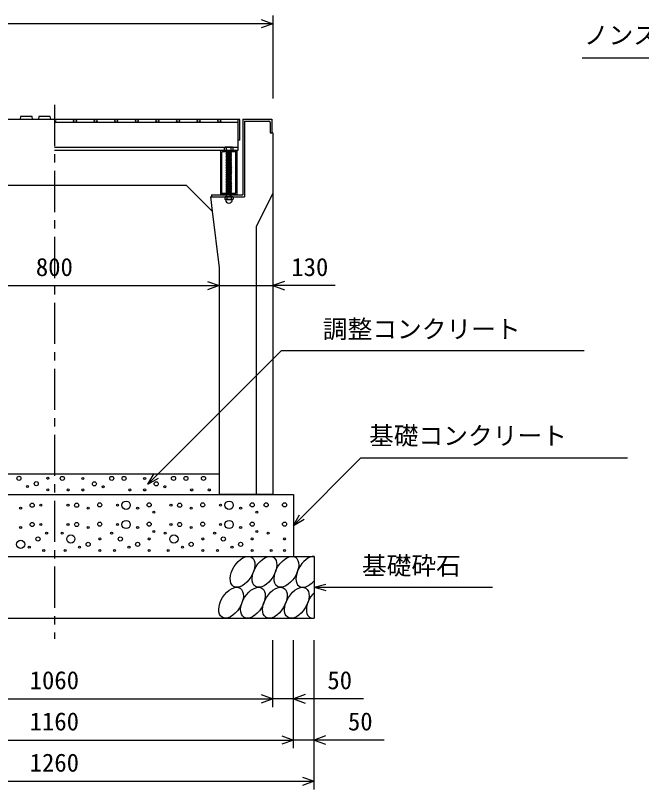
# Model space of a CAD drawing. Units: millimetres, scale not verified. Extents: x -16800 to 16800, y -5940 to 5940.
# Drawn here: x 4706 to 6225, y 1664 to 3541 of the extents above; entities that cross this region are included whole.
import ezdxf
from ezdxf.enums import TextEntityAlignment as Align

# ---------------------------------------------------------------- set-up
doc = ezdxf.new("R2010")
doc.units = ezdxf.units.MM
doc.header["$LTSCALE"] = 20
doc.linetypes.add('CHAIN1', pattern=[8, 5, -1, 1, -1])
doc.linetypes.add('DOTTED', pattern=[1.75, 0.25, -1.5])
for name, color, linetype, lineweight in [('0-0_DIM', 7, 'Continuous', 25), ('0-2_HATCH', 6, 'Continuous', 25), ('0-5_OUTLINE', 3, 'Continuous', 25)]:
    doc.layers.add(name, color=color, linetype=linetype, lineweight=lineweight)
doc.styles.add('ＭＳ ゴシック', font='')
doc.styles.get('ＭＳ ゴシック').set_extended_font_data('MS Gothic')

msp = doc.modelspace()

# ---------------------------------------------------------------- linework, layer by layer
at = {"layer": '0-0_DIM'}
for p, q in [((5330, 3541.4), (5330, 3339.66)), ((5330, 3521.4), (4270, 3521.4)), ((6080.9, 3438.37), (6637.79, 3438.37)), ((4400, 2886.22), (5200, 2886.22)), ((5200, 2886.22), (5330, 2886.22)), ((5481.6, 2886.22), (5330, 2886.22)), ((5026.92, 2404.66), (5351.38, 2729.13)), ((5351.38, 2729.13), (6085.74, 2729.13)), ((5543.65, 2468.32), (5380, 2304.66)), ((5543.65, 2468.32), (6190.53, 2468.32)), ((5026.92, 2404.66), (5041.92, 2430.64)), ((5026.92, 2404.66), (5052.9, 2419.66)), ((5380, 2304.66), (5395, 2330.64)), ((5380, 2304.66), (5405.98, 2319.66)), ((5430, 2154.66), (5458.98, 2162.43)), ((5430, 2154.66), (5863.31, 2154.66)), ((5430, 2154.66), (5458.98, 2146.9)), ((5330, 1864.15), (5330, 2026.49)), ((5380, 1764.15), (5380, 2026.49)), ((5430, 1664.15), (5430, 2026.49)), ((4270, 1884.15), (5330, 1884.15)), ((5550, 1884.15), (5330, 1884.15)), ((4220, 1784.15), (5380, 1784.15)), ((5600, 1784.15), (5380, 1784.15)), ((4170, 1684.15), (5430, 1684.15))]:
    msp.add_line(p, q, dxfattribs=at)
at = {"layer": '0-0_DIM', "linetype": 'CHAIN1'}
msp.add_line((4800, 3324.66), (4800, 2029.66), dxfattribs=at)
at = {"layer": '0-0_DIM'}
for points in [[(5301.85, 3531.66), (5330.04, 3521.4), (5301.85, 3511.14)], [(5171.81, 2896.48), (5200, 2886.22), (5171.81, 2875.96)], [(5358.19, 2896.48), (5330, 2886.22), (5358.19, 2875.96)], [(5301.81, 1894.41), (5330, 1884.15), (5301.81, 1873.89)], [(5408.19, 1894.41), (5380, 1884.15), (5408.19, 1873.89)], [(5351.81, 1794.41), (5380, 1784.15), (5351.81, 1773.89)], [(5458.19, 1794.41), (5430, 1784.15), (5458.19, 1773.89)], [(5401.81, 1694.41), (5430, 1684.15), (5401.81, 1673.89)]]:
    msp.add_lwpolyline(points, dxfattribs=at)
at = {"layer": '0-2_HATCH'}
for p, q in [((5250, 3289.16), (4800, 3289.16)), ((5245.5, 3289.16), (5245.5, 3214.16)), ((5250, 3239.16), (5250, 3289.16)), ((5257, 3289.66), (5257, 3106.16)), ((5245.5, 3282.16), (4800, 3282.16)), ((5261.5, 3285.16), (5261.5, 3101.66)), ((5261.5, 3285.16), (5320, 3285.16)), ((5323.5, 3281.66), (5323.5, 3256.66)), ((5323.5, 3256.66), (5328, 3256.66)), ((5250, 3239.16), (5245.5, 3239.16)), ((5214.32, 3221.16), (4800, 3221.16)), ((5245.5, 3214.16), (4800, 3214.16)), ((5203.5, 3106.16), (5203.5, 3212.16)), ((5243.5, 3214.16), (5205.5, 3214.16)), ((5243.5, 3210.96), (5208.7, 3210.96)), ((5215, 3221.66), (5213, 3220.16)), ((5213, 3214.16), (5213, 3220.16)), ((5234, 3214.16), (5213, 3214.16)), ((5213.33, 3220.44), (5215, 3221.66)), ((5232, 3221.66), (5215, 3221.66)), ((5217, 3214.16), (5230, 3214.16)), ((5217, 3213.16), (5218, 3214.16)), ((5218, 3212.16), (5217, 3213.16)), ((5217, 3211.16), (5218, 3212.16)), ((5218, 3210.16), (5217, 3211.16)), ((5217, 3209.16), (5218, 3210.16)), ((5230, 3210.16), (5217, 3209.16)), ((5218, 3214.16), (5218, 3220.16)), ((5229, 3214.16), (5229, 3220.16)), ((5229, 3213.16), (5230, 3214.16)), ((5230, 3212.16), (5229, 3213.16)), ((5229, 3209.16), (5230, 3210.16)), ((5233.67, 3220.44), (5232, 3221.66)), ((5245.5, 3221.16), (5232.68, 3221.16)), ((5234, 3214.16), (5234, 3220.16)), ((5240.3, 3111.36), (5240.3, 3210.96)), ((5243.5, 3108.16), (5243.5, 3214.16)), ((5206.7, 3109.36), (5206.7, 3208.96)), ((5218, 3208.16), (5217, 3209.16)), ((5217, 3207.16), (5218, 3208.16)), ((5230, 3208.16), (5217, 3207.16)), ((5218, 3206.16), (5217, 3207.16)), ((5217, 3205.16), (5218, 3206.16)), ((5230, 3206.16), (5217, 3205.16)), ((5218, 3204.16), (5217, 3205.16)), ((5217, 3203.16), (5218, 3204.16)), ((5230, 3204.16), (5217, 3203.16)), ((5218, 3202.16), (5217, 3203.16)), ((5230, 3202.16), (5217, 3201.16)), ((5217, 3201.16), (5218, 3202.16)), ((5230, 3200.16), (5217, 3199.16)), ((5218, 3198.16), (5217, 3199.16)), ((5230, 3198.16), (5217, 3197.16)), ((5217, 3197.16), (5218, 3198.16)), ((5218, 3196.16), (5217, 3197.16)), ((5230, 3196.16), (5217, 3195.16)), ((5217, 3195.16), (5218, 3196.16)), ((5218, 3194.16), (5217, 3195.16)), ((5230, 3194.16), (5217, 3193.16)), ((5217, 3193.16), (5218, 3194.16)), ((5218, 3192.16), (5217, 3193.16)), ((5230, 3192.16), (5217, 3191.16)), ((5217, 3191.16), (5218, 3192.16)), ((5230, 3208.16), (5229, 3209.16)), ((5229, 3207.16), (5230, 3208.16)), ((5230, 3206.16), (5229, 3207.16)), ((5229, 3205.16), (5230, 3206.16)), ((5230, 3204.16), (5229, 3205.16)), ((5229, 3201.16), (5230, 3202.16)), ((5230, 3200.16), (5229, 3201.16)), ((5229, 3199.16), (5230, 3200.16)), ((5230, 3198.16), (5229, 3199.16)), ((5229, 3197.16), (5230, 3198.16)), ((5229, 3197.16), (5230, 3196.16)), ((5229, 3195.16), (5230, 3196.16)), ((5229, 3195.16), (5230, 3194.16)), ((5229, 3193.16), (5230, 3194.16)), ((5229, 3193.16), (5230, 3192.16)), ((5229, 3191.16), (5230, 3192.16)), ((5218, 3190.16), (5217, 3191.16)), ((5230, 3190.16), (5217, 3189.16)), ((5217, 3189.16), (5218, 3190.16)), ((5218, 3188.16), (5217, 3189.16)), ((5230, 3188.16), (5217, 3187.16)), ((5217, 3187.16), (5218, 3188.16)), ((5218, 3186.16), (5217, 3187.16)), ((5230, 3186.16), (5217, 3185.16)), ((5217, 3185.16), (5218, 3186.16)), ((5218, 3184.16), (5217, 3185.16)), ((5230, 3184.16), (5217, 3183.16)), ((5217, 3183.16), (5218, 3184.16)), ((5218, 3182.16), (5217, 3183.16)), ((5230, 3182.16), (5217, 3181.16)), ((5217, 3181.16), (5218, 3182.16)), ((5218, 3180.16), (5217, 3181.16)), ((5230, 3180.16), (5217, 3179.16)), ((5217, 3179.16), (5218, 3180.16)), ((5218, 3178.16), (5217, 3179.16)), ((5230, 3178.16), (5217, 3177.16)), ((5217, 3177.16), (5218, 3178.16)), ((5218, 3176.16), (5217, 3177.16)), ((5230, 3176.16), (5217, 3175.16)), ((5217, 3175.16), (5218, 3176.16)), ((5218, 3174.16), (5217, 3175.16)), ((5230, 3174.16), (5217, 3173.16)), ((5217, 3173.16), (5218, 3174.16)), ((5218, 3172.16), (5217, 3173.16)), ((5229, 3191.16), (5230, 3190.16)), ((5229, 3189.16), (5230, 3190.16)), ((5229, 3189.16), (5230, 3188.16)), ((5229, 3187.16), (5230, 3188.16)), ((5229, 3187.16), (5230, 3186.16)), ((5229, 3185.16), (5230, 3186.16)), ((5229, 3185.16), (5230, 3184.16)), ((5229, 3183.16), (5230, 3184.16)), ((5229, 3183.16), (5230, 3182.16)), ((5229, 3181.16), (5230, 3182.16)), ((5229, 3181.16), (5230, 3180.16)), ((5229, 3179.16), (5230, 3180.16)), ((5229, 3179.16), (5230, 3178.16)), ((5229, 3177.16), (5230, 3178.16)), ((5229, 3177.16), (5230, 3176.16)), ((5229, 3175.16), (5230, 3176.16)), ((5229, 3175.16), (5230, 3174.16)), ((5229, 3173.16), (5230, 3174.16)), ((5229, 3173.16), (5230, 3172.16)), ((5230, 3172.16), (5217, 3171.16)), ((5217, 3171.16), (5218, 3172.16)), ((5218, 3170.16), (5217, 3171.16)), ((5230, 3170.16), (5217, 3169.16)), ((5217, 3169.16), (5218, 3170.16)), ((5218, 3168.16), (5217, 3169.16)), ((5230.01, 3168.16), (5217.01, 3167.16)), ((5217.01, 3167.16), (5218.01, 3168.16)), ((5218.01, 3166.16), (5217.01, 3167.16)), ((5230.01, 3166.16), (5217.01, 3165.16)), ((5217.01, 3165.16), (5218.01, 3166.16)), ((5218.01, 3164.16), (5217.01, 3165.16)), ((5230.01, 3164.15), (5217.01, 3163.15)), ((5217.01, 3163.15), (5218.01, 3164.15)), ((5218.01, 3162.15), (5217.01, 3163.15)), ((5230.01, 3162.15), (5217.01, 3161.15)), ((5217.01, 3161.15), (5218.01, 3162.15)), ((5218.01, 3160.15), (5217.01, 3161.15)), ((5230.02, 3160.15), (5217.01, 3159.15)), ((5217.01, 3159.15), (5218.01, 3160.15)), ((5218.01, 3158.15), (5217.01, 3159.15)), ((5217.01, 3155.16), (5218.01, 3156.16)), ((5230.01, 3156.15), (5217.01, 3155.15)), ((5218.01, 3154.16), (5217.01, 3155.15)), ((5230.01, 3154.16), (5217.01, 3153.16)), ((5217.01, 3153.16), (5218.01, 3154.16)), ((5230.02, 3158.15), (5217.02, 3157.15)), ((5217.02, 3157.15), (5218.02, 3158.15)), ((5218.02, 3156.15), (5217.02, 3157.15)), ((5229, 3171.16), (5230, 3172.16)), ((5229, 3171.16), (5230, 3170.16)), ((5229, 3169.16), (5230, 3170.16)), ((5229, 3169.16), (5230.01, 3168.16)), ((5229.01, 3167.16), (5230.01, 3168.16)), ((5229.01, 3167.16), (5230.01, 3166.16)), ((5229.01, 3165.16), (5230.01, 3166.16)), ((5229.01, 3165.16), (5230.01, 3164.15)), ((5229.01, 3163.15), (5230.01, 3164.15)), ((5229.01, 3163.15), (5230.01, 3162.15)), ((5229.01, 3161.15), (5230.01, 3162.15)), ((5229.01, 3161.15), (5230.02, 3160.15)), ((5229.01, 3155.15), (5230.01, 3156.15)), ((5229.01, 3155.15), (5230.01, 3154.15)), ((5229.01, 3153.15), (5230.01, 3154.16)), ((5229.02, 3159.15), (5230.02, 3160.15)), ((5229.02, 3159.15), (5230.02, 3158.15)), ((5229.02, 3157.15), (5230.02, 3158.15)), ((5229.02, 3157.15), (5230.02, 3156.15)), ((5218.01, 3152.16), (5217.01, 3153.16)), ((5230.01, 3152.15), (5217.01, 3151.15)), ((5217.01, 3151.15), (5218.01, 3152.15)), ((5218.01, 3150.15), (5217.01, 3151.15)), ((5230.02, 3150.15), (5217.02, 3149.15)), ((5217.02, 3149.15), (5218.02, 3150.15)), ((5218.02, 3148.15), (5217.02, 3149.15)), ((5230.02, 3148.15), (5217.02, 3147.15)), ((5217.02, 3147.15), (5218.02, 3148.15)), ((5218.02, 3146.15), (5217.02, 3147.15)), ((5230.02, 3146.15), (5217.02, 3145.15)), ((5217.02, 3145.15), (5218.02, 3146.15)), ((5218.02, 3144.15), (5217.02, 3145.15)), ((5230.02, 3144.15), (5217.02, 3143.15)), ((5217.02, 3143.15), (5218.02, 3144.15)), ((5218.02, 3142.15), (5217.02, 3143.15)), ((5230.03, 3142.14), (5217.03, 3141.14)), ((5217.03, 3141.14), (5218.03, 3142.14)), ((5218.03, 3140.14), (5217.03, 3141.14)), ((5230.03, 3140.14), (5217.03, 3139.14)), ((5217.03, 3139.14), (5218.03, 3140.14)), ((5218.03, 3138.14), (5217.03, 3139.14)), ((5230.03, 3138.14), (5217.03, 3137.14)), ((5217.03, 3137.14), (5218.03, 3138.14)), ((5218.03, 3136.14), (5217.03, 3137.14)), ((5230.03, 3136.14), (5217.03, 3135.14)), ((5217.03, 3135.14), (5218.03, 3136.14)), ((5218.03, 3134.14), (5217.03, 3135.14)), ((5229.01, 3153.15), (5230.01, 3152.15)), ((5229.01, 3151.15), (5230.01, 3152.15)), ((5229.01, 3151.15), (5230.02, 3150.15)), ((5229.02, 3149.15), (5230.02, 3150.15)), ((5229.02, 3149.15), (5230.02, 3148.15)), ((5229.02, 3147.15), (5230.02, 3148.15)), ((5229.02, 3147.15), (5230.02, 3146.15)), ((5229.02, 3145.15), (5230.02, 3146.15)), ((5229.02, 3145.15), (5230.02, 3144.14)), ((5229.02, 3143.14), (5230.02, 3144.14)), ((5229.02, 3143.14), (5230.03, 3142.14)), ((5229.03, 3141.14), (5230.03, 3142.14)), ((5229.03, 3141.14), (5230.03, 3140.14)), ((5229.03, 3139.14), (5230.03, 3140.14)), ((5229.03, 3139.14), (5230.03, 3138.14)), ((5229.03, 3137.14), (5230.03, 3138.14)), ((5229.03, 3137.14), (5230.03, 3136.14)), ((5229.03, 3135.14), (5230.03, 3136.14)), ((5229.03, 3135.14), (5230.04, 3134.13)), ((5217.04, 3133.14), (5218.04, 3134.14)), ((5230.04, 3134.13), (5217.04, 3133.13)), ((5218.04, 3132.14), (5217.04, 3133.13)), ((5230.04, 3132.13), (5217.04, 3131.13)), ((5217.04, 3131.13), (5218.04, 3132.13)), ((5218.04, 3130.13), (5217.04, 3131.13)), ((5230.04, 3130.13), (5217.04, 3129.13)), ((5217.04, 3129.13), (5218.04, 3130.13)), ((5218.04, 3128.13), (5217.04, 3129.13)), ((5230.04, 3128.13), (5217.04, 3127.13)), ((5217.04, 3127.13), (5218.04, 3128.13)), ((5218.04, 3126.13), (5217.04, 3127.13)), ((5230.05, 3126.13), (5217.04, 3125.13)), ((5217.04, 3125.13), (5218.04, 3126.13)), ((5218.04, 3124.13), (5217.04, 3125.13)), ((5217.05, 3123.13), (5218.05, 3124.13)), ((5230.05, 3124.12), (5217.05, 3123.12)), ((5218.05, 3122.13), (5217.05, 3123.12)), ((5230.05, 3122.12), (5217.05, 3121.12)), ((5217.05, 3121.12), (5218.05, 3122.12)), ((5218.05, 3120.12), (5217.05, 3121.12)), ((5230.05, 3120.12), (5217.05, 3119.12)), ((5217.05, 3119.12), (5218.05, 3120.12)), ((5218.05, 3118.12), (5217.05, 3119.12)), ((5230.05, 3118.12), (5217.05, 3117.12)), ((5217.05, 3117.12), (5218.05, 3118.12)), ((5218.05, 3116.12), (5217.05, 3117.12)), ((5229.04, 3133.13), (5230.04, 3134.13)), ((5229.04, 3133.13), (5230.04, 3132.13)), ((5229.04, 3131.13), (5230.04, 3132.13)), ((5229.04, 3131.13), (5230.04, 3130.13)), ((5229.04, 3129.13), (5230.04, 3130.13)), ((5229.04, 3129.13), (5230.04, 3128.13)), ((5229.04, 3127.13), (5230.04, 3128.13)), ((5229.04, 3127.13), (5230.05, 3126.13)), ((5229.04, 3125.13), (5230.05, 3126.13)), ((5229.05, 3125.13), (5230.05, 3124.12)), ((5229.05, 3123.12), (5230.05, 3124.12)), ((5229.05, 3123.12), (5230.05, 3122.12)), ((5229.05, 3121.12), (5230.05, 3122.12)), ((5229.05, 3121.12), (5230.05, 3120.12)), ((5229.05, 3119.12), (5230.05, 3120.12)), ((5229.05, 3119.12), (5230.05, 3118.12)), ((5229.05, 3117.12), (5230.05, 3118.12)), ((5229.06, 3117.12), (5230.06, 3116.12)), ((5178.5, 3101.66), (5261.5, 3101.66)), ((5178.63, 3101.66), (5182.86, 3066.8)), ((5181, 3106.16), (5181, 3101.66)), ((5181, 3106.16), (5257, 3106.16)), ((5238.3, 3109.36), (5203.5, 3109.36)), ((5241.5, 3106.16), (5203.5, 3106.16)), ((5214.16, 3101.66), (5213.29, 3101.01)), ((5213.29, 3101.01), (5213.29, 3095.83)), ((5232.84, 3101.66), (5214.16, 3101.66)), ((5230.06, 3116.12), (5217.06, 3115.12)), ((5217.06, 3115.12), (5218.06, 3116.12)), ((5218.06, 3114.12), (5217.06, 3115.12)), ((5230.06, 3114.11), (5217.06, 3113.11)), ((5217.06, 3113.11), (5218.06, 3114.11)), ((5218.06, 3112.11), (5217.06, 3113.11)), ((5230.06, 3112.11), (5217.06, 3111.11)), ((5217.06, 3111.11), (5218.06, 3112.11)), ((5218.06, 3110.11), (5217.06, 3111.11)), ((5230.06, 3110.11), (5217.06, 3109.11)), ((5217.06, 3109.11), (5218.06, 3110.11)), ((5218.06, 3108.11), (5217.06, 3109.11)), ((5217.07, 3107.11), (5218.07, 3108.11)), ((5218.07, 3106.11), (5217.07, 3107.11)), ((5217.07, 3105.11), (5218.07, 3106.11)), ((5218.07, 3104.11), (5217.07, 3105.11)), ((5217.07, 3103.1), (5218.07, 3104.1)), ((5218.07, 3102.1), (5217.07, 3103.1)), ((5217.63, 3101.66), (5218.07, 3102.1)), ((5218.4, 3101.01), (5218.4, 3095.83)), ((5228.6, 3101.01), (5228.6, 3095.83)), ((5229.06, 3115.12), (5230.06, 3116.12)), ((5229.06, 3115.12), (5230.06, 3114.11)), ((5229.06, 3113.11), (5230.06, 3114.11)), ((5229.06, 3113.11), (5230.06, 3112.11)), ((5229.06, 3111.11), (5230.06, 3112.11)), ((5229.06, 3111.11), (5230.06, 3110.11)), ((5229.06, 3109.11), (5230.06, 3110.11)), ((5229.06, 3109.11), (5230.07, 3108.11)), ((5229.07, 3107.11), (5230.07, 3108.11)), ((5229.07, 3107.11), (5230.07, 3106.11)), ((5229.07, 3105.11), (5230.07, 3106.11)), ((5229.07, 3105.11), (5230.07, 3104.1)), ((5229.07, 3103.1), (5230.07, 3104.1)), ((5229.07, 3103.1), (5230.07, 3102.1)), ((5229.63, 3101.66), (5230.07, 3102.1)), ((5232.84, 3101.66), (5233.71, 3101.01)), ((5233.71, 3101.01), (5233.71, 3095.83)), ((5214.99, 3094.86), (5213.29, 3095.83)), ((5214.99, 3094.53), (5214.99, 3094.86)), ((5232.01, 3094.86), (5214.99, 3094.86)), ((5232.01, 3094.53), (5214.99, 3094.53)), ((5232.01, 3094.86), (5233.71, 3095.83)), ((5232.01, 3094.53), (5232.01, 3094.86))]:
    msp.add_line(p, q, dxfattribs=at)
at = {"layer": '0-2_HATCH', "linetype": 'DOTTED'}
for p, q in [((5230, 3214.16), (5217, 3213.16)), ((5230, 3212.16), (5217, 3211.16)), ((5230.07, 3108.11), (5217.07, 3107.11)), ((5230.07, 3106.11), (5217.07, 3105.11)), ((5230.07, 3104.1), (5217.07, 3103.1)), ((5217.63, 3101.66), (5229.63, 3101.66)), ((5230.07, 3102.1), (5224.34, 3101.66))]:
    msp.add_line(p, q, dxfattribs=at)
at = {"layer": '0-2_HATCH'}
for points in [[(4747, 3289.66), (4746, 3296.16), (4718, 3296.16), (4717, 3289.66)], [(4791, 3289.66), (4790, 3296.16), (4762, 3296.16), (4761, 3289.66)], [(5230, 3210.16), (5229, 3211.16), (5230, 3212.16)], [(5217, 3199.16), (5218, 3200.16), (5217, 3201.16)], [(5230, 3202.16), (5229, 3203.16), (5230, 3204.16)]]:
    msp.add_lwpolyline(points, dxfattribs=at)
for centre, radius in [((4850, 3285.66), 3.5), ((4900, 3285.66), 3.5), ((4950, 3285.66), 3.5), ((5000, 3285.66), 3.5), ((5050, 3285.66), 3.5), ((5100, 3285.66), 3.5), ((5150, 3285.66), 3.5), ((5200, 3285.66), 3.5), ((4713.88, 2418.97), 5), ((4819.13, 2418.69), 5), ((4939.13, 2418.69), 5), ((4969.13, 2418.69), 5), ((5089.13, 2418.69), 5), ((5119.13, 2418.69), 5), ((5161.87, 2418.69), 5), ((4755.93, 2405.84), 5), ((4783.97, 2418.97), 2.5), ((4869.04, 2418.69), 2.5), ((4897.08, 2405.56), 5), ((5019.04, 2418.69), 2.5), ((5047.08, 2405.56), 5), ((4734.9, 2398.84), 2.5), ((4783.97, 2390.96), 2.5), ((4833.15, 2390.68), 2.5), ((4869.04, 2390.68), 2.5), ((4918.11, 2398.55), 2.5), ((4983.15, 2390.68), 2.5), ((5019.04, 2390.68), 2.5), ((5068.11, 2398.55), 2.5), ((5133.15, 2390.68), 2.5), ((5175.89, 2390.68), 2.5), ((4718.01, 2346.64), 2.5), ((4746.04, 2353.64), 5), ((4767.07, 2353.64), 2.5), ((4832.93, 2353.64), 2.5), ((4853.96, 2353.64), 5), ((4881.99, 2346.64), 2.5), ((4910.03, 2354.51), 5), ((4952.93, 2353.64), 2.5), ((4973.96, 2353.64), 10), ((5001.99, 2346.64), 2.5), ((5030.03, 2354.51), 5), ((5082.93, 2353.64), 2.5), ((5103.96, 2353.64), 5), ((5131.99, 2346.64), 2.5), ((5160.03, 2354.51), 5), ((5202.93, 2353.64), 2.5), ((5223.96, 2353.64), 10), ((5251.99, 2346.64), 2.5), ((5280.03, 2354.51), 5), ((5313.9, 2354.51), 5), ((5358.55, 2354.51), 5), ((5041.37, 2336.95), 2.5), ((5291.37, 2336.95), 2.5), ((4746.04, 2306.84), 5), ((4767.07, 2306.84), 2.5), ((4832.93, 2306.84), 2.5), ((4853.96, 2306.84), 5), ((4910.03, 2307.71), 5), ((4952.93, 2306.84), 2.5), ((4973.96, 2306.84), 10), ((5030.03, 2307.71), 5), ((5082.93, 2306.84), 2.5), ((5103.96, 2306.84), 5), ((5160.03, 2307.71), 5), ((5202.93, 2306.84), 2.5), ((5223.96, 2306.84), 10), ((5280.03, 2307.71), 5), ((5358.55, 2307.71), 5), ((4718.01, 2299.84), 2.5), ((4881.99, 2299.84), 2.5), ((5001.99, 2299.84), 2.5), ((5041.37, 2290.15), 2.5), ((5131.99, 2299.84), 2.5), ((5251.99, 2299.84), 2.5), ((5291.37, 2290.15), 2.5), ((4760.06, 2271.82), 5), ((4781.09, 2285.83), 2.5), ((4818.91, 2285.83), 2.5), ((4839.94, 2271.82), 10), ((4910.03, 2271.82), 2.5), ((4938.91, 2285.83), 2.5), ((4959.94, 2271.82), 5), ((5030.03, 2271.82), 2.5), ((5068.91, 2285.83), 2.5), ((5089.94, 2271.82), 10), ((5160.03, 2271.82), 2.5), ((5188.91, 2285.83), 2.5), ((5209.94, 2271.82), 5), ((5280.03, 2271.82), 2.5), ((5318.91, 2285.83), 2.5), ((5358.55, 2271.82), 2.5), ((4718.01, 2258.69), 10), ((4739.03, 2251.69), 2.5), ((4860.97, 2251.69), 2.5), ((4881.99, 2258.69), 5), ((4980.97, 2251.69), 2.5), ((5001.99, 2258.69), 5), ((5110.97, 2251.69), 2.5), ((5131.99, 2258.69), 5), ((5230.97, 2251.69), 2.5), ((5251.99, 2258.69), 5), ((4774.08, 2243.81), 2.5), ((4825.92, 2243.81), 2.5), ((4910.03, 2243.81), 2.5), ((4945.92, 2243.81), 2.5), ((5030.03, 2243.81), 2.5), ((5075.92, 2243.81), 2.5), ((5160.03, 2243.81), 2.5), ((5195.92, 2243.81), 2.5), ((5280.03, 2243.81), 2.5), ((5325.92, 2243.81), 2.5), ((5358.55, 2243.81), 2.5)]:
    msp.add_circle(centre, radius, dxfattribs=at)
for centre, radius, start, end in [((4800, 3285.66), 3.5, 270, 90), ((5320, 3281.66), 3.5, 0, 90), ((5205.5, 3212.16), 2, 90, 180), ((5208.7, 3208.96), 2, 90, 180), ((5215.5, 3217.54), 3.62, 46.39563, 133.60437), ((5223.5, 3205.54), 15.62, 69.39075, 110.60925), ((5231.5, 3217.54), 3.62, 46.39563, 133.60437), ((5215.85, 3096.32), 5.35, 61.49832, 118.50684), ((5223.5, 3081.24), 20.42, 75.52621, 104.47362), ((5231.15, 3096.31), 5.35, 61.49231, 118.50169), ((5238.3, 3111.36), 2, 270, 0), ((5241.5, 3108.16), 2, 270, 0), ((5215.85, 3100.53), 5.35, 241.49843, 298.50089), ((5223.5, 3094.53), 8.19, 180, 359.99995), ((5223.5, 3115.6), 20.42, 255.52638, 284.47374), ((5231.15, 3100.53), 5.35, 241.49989, 298.5)]:
    msp.add_arc(centre, radius, start, end, dxfattribs=at)
for centre in [(5256.51, 2192.14), (5309.72, 2192.14), (5362.93, 2192.14), (5228.63, 2117.15), (5281.84, 2117.15), (5335.04, 2117.15), (5388.25, 2117.15)]:
    msp.add_ellipse(centre, major_axis=(21.81, 35.31), ratio=0.5792, dxfattribs=at)
for centre, start_param, end_param in [((5416.14, 2192.14), 0.3357715, 4.4411806), ((5441.46, 2117.15), 1.2110787, 3.5658734)]:
    msp.add_ellipse(centre, major_axis=(21.81, 35.31), ratio=0.5792, start_param=start_param, end_param=end_param, dxfattribs=at)
at = {"layer": '0-5_OUTLINE'}
for p, q in [((4272, 3289.66), (4800, 3289.66)), ((5257, 3289.66), (5328, 3289.66)), ((5328, 3289.66), (5328, 3256.66)), ((5330, 3256.66), (5328, 3256.66)), ((5330, 3256.66), (5330, 2379.66)), ((4480, 3129.66), (5120, 3129.66)), ((5182.86, 3066.8), (5120, 3129.66)), ((5330, 3109.66), (5290, 3029.66)), ((5182.86, 3066.8), (5200, 2929.66)), ((5290, 3029.66), (5290, 2379.66)), ((5200, 2929.66), (5200, 2379.66)), ((4400, 2429.66), (5200, 2429.66)), ((4220, 2379.66), (5380, 2379.66)), ((5330, 2379.66), (5200, 2379.66)), ((5380, 2379.66), (5380, 2229.66)), ((4170, 2229.66), (5430, 2229.66)), ((5430, 2229.66), (5430, 2079.66)), ((4170, 2079.66), (5430, 2079.66))]:
    msp.add_line(p, q, dxfattribs=at)

# ---------------------------------------------------------------- texts
at = {"layer": '0-0_DIM', "style": 'ＭＳ ゴシック'}
for s, p in [('ノンスリップ', (6084.75, 3458.55)), ('800', (4755, 2896.22)), ('130', (5374.95, 2896.22)), ('調整コンクリート', (5451.38, 2745.55)), ('基礎コンクリート', (5563.65, 2487.05)), ('基礎砕石', (5546.32, 2171.83)), ('1060', (4740, 1894.15)), ('50', (5462.44, 1894.15)), ('1160', (4740, 1794.15)), ('50', (5512.44, 1794.15)), ('1260', (4740, 1694.15))]:
    msp.add_text(s, height=43.99, dxfattribs=at).set_placement(p, align=Align.BOTTOM_LEFT)

doc.saveas('drawing.dxf')
